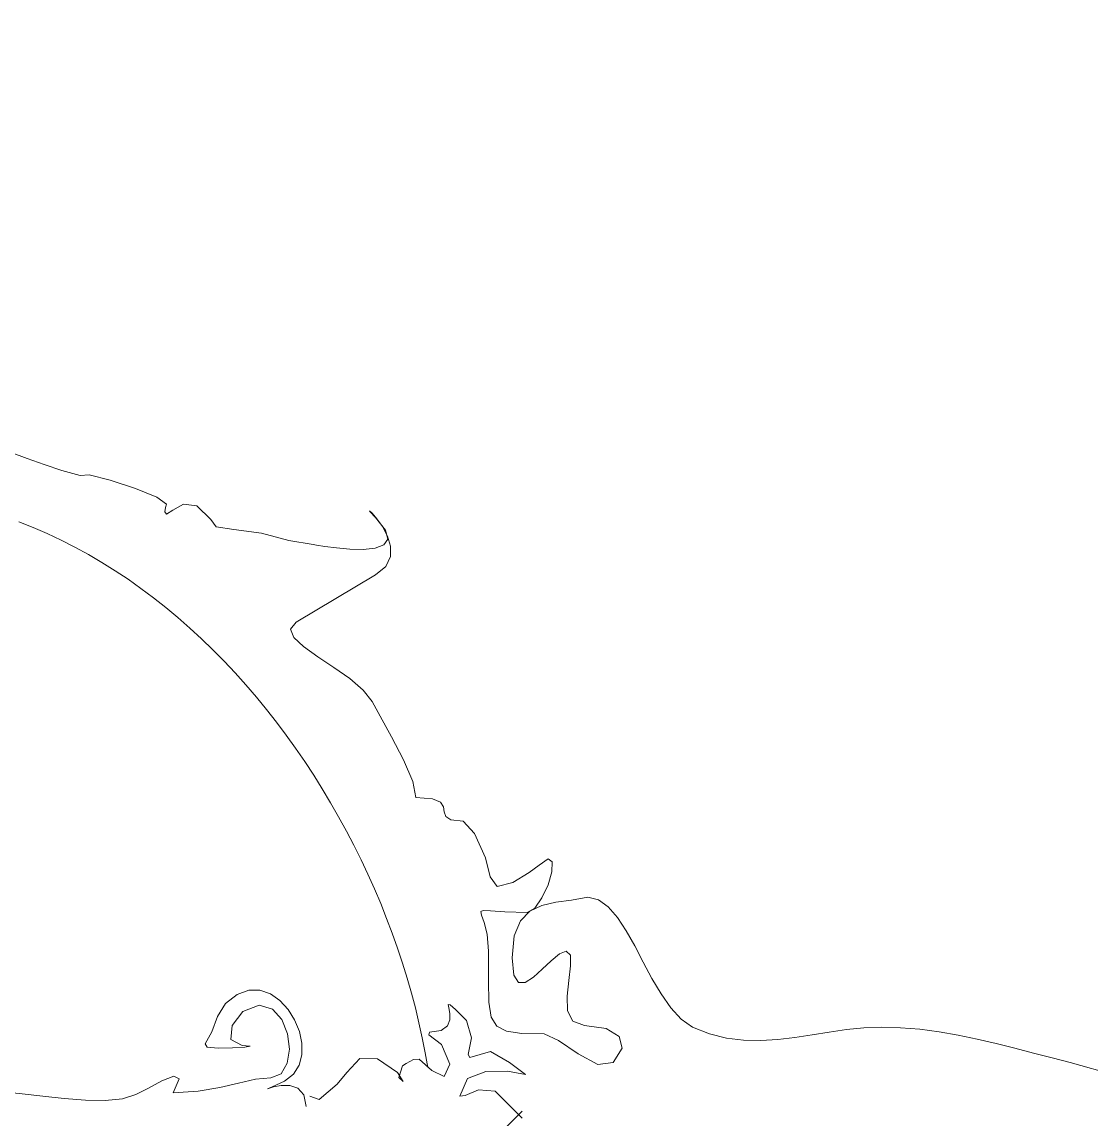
# Model space of a CAD drawing. Header units: centimetres. Extents: x -377343 to 693706, y 194584 to 813780.
# Drawn here: x 185145.8 to 185197.2, y 498829.3 to 498882 of the extents above; entities that cross this region are included whole.
import ezdxf

# ---------------------------------------------------------------- set-up
doc = ezdxf.new("R2010")
doc.units = ezdxf.units.CM
doc.layers.add('PIPA', color=11, linetype='Continuous')
doc.layers.add('TEXT', color=7, linetype='Continuous')

msp = doc.modelspace()

# ---------------------------------------------------------------- linework, layer by layer
at = {"layer": 'PIPA', "lineweight": 35, "extrusion": (0, 0.816497, 0.57735), "elevation": 193451.324}
msp.add_lwpolyline([(-421704.212, -325591.681), (-159560.265, -63447.734), (377343.333, -600351.331), (-158232.47, -1135927.133), (-693706.405, -600453.199), (-454216.825, -360963.619)], dxfattribs=at)
at = {"layer": 'TEXT', "color": 2, "linetype": 'Continuous', "lineweight": 13}
for p, q in [((185146.007, 498861.054), (185145.193, 498861.356)), ((185146.836, 498860.758), (185146.007, 498861.054)), ((185147.688, 498860.483), (185146.836, 498860.758)), ((185148.569, 498860.242), (185147.688, 498860.483)), ((185148.992, 498860.262), (185148.569, 498860.242)), ((185150.001, 498860.014), (185148.992, 498860.262)), ((185151.214, 498859.617), (185150.001, 498860.014)), ((185152.243, 498859.194), (185151.214, 498859.617)), ((185152.704, 498858.864), (185152.243, 498859.194)), ((185152.668, 498858.701), (185152.704, 498858.864)), ((185153.533, 498858.858), (185153.011, 498858.572)), ((185154.164, 498858.783), (185153.533, 498858.858)), ((185152.632, 498858.485), (185152.668, 498858.701)), ((185152.704, 498858.377), (185152.632, 498858.485)), ((185153.011, 498858.572), (185152.704, 498858.377)), ((185154.842, 498858.128), (185154.164, 498858.783)), ((185162.599, 498858.421), (185162.47, 498858.543)), ((185162.47, 498858.543), (185162.502, 498858.486)), ((185162.502, 498858.486), (185162.758, 498858.215)), ((185162.828, 498858.155), (185162.599, 498858.421)), ((185146.295, 498857.736), (185145.606, 498858.007)), ((185146.295, 498857.736), (185145.606, 498858.007)), ((185155.107, 498857.762), (185154.842, 498858.128)), ((185162.758, 498858.215), (185163.247, 498857.607)), ((185163.092, 498857.779), (185162.828, 498858.155)), ((185146.976, 498857.443), (185146.295, 498857.736)), ((185146.976, 498857.443), (185146.295, 498857.736)), ((185147.648, 498857.129), (185146.976, 498857.443)), ((185147.648, 498857.129), (185146.976, 498857.443)), ((185155.947, 498857.647), (185155.107, 498857.762)), ((185157.278, 498857.458), (185155.947, 498857.647)), ((185158.59, 498857.107), (185157.278, 498857.458)), ((185163.33, 498857.328), (185163.092, 498857.779)), ((185163.247, 498857.607), (185163.356, 498857.177)), ((185163.478, 498856.835), (185163.33, 498857.328)), ((185148.311, 498856.793), (185147.648, 498857.129)), ((185148.311, 498856.793), (185147.648, 498857.129)), ((185148.965, 498856.436), (185148.311, 498856.793)), ((185148.965, 498856.436), (185148.311, 498856.793)), ((185159.758, 498856.918), (185158.59, 498857.107)), ((185159.925, 498856.891), (185159.758, 498856.918)), ((185160.327, 498856.827), (185159.925, 498856.891)), ((185160.886, 498856.754), (185160.327, 498856.827)), ((185161.526, 498856.697), (185160.886, 498856.754)), ((185162.741, 498856.743), (185162.17, 498856.685)), ((185163.162, 498856.898), (185162.741, 498856.743)), ((185163.356, 498857.177), (185163.162, 498856.898)), ((185163.474, 498856.337), (185163.478, 498856.835)), ((185149.609, 498856.059), (185148.965, 498856.436)), ((185149.609, 498856.059), (185148.965, 498856.436)), ((185162.17, 498856.685), (185161.526, 498856.697)), ((185163.255, 498855.866), (185163.474, 498856.337)), ((185150.243, 498855.662), (185149.609, 498856.059)), ((185150.243, 498855.662), (185149.609, 498856.059)), ((185162.758, 498855.458), (185163.255, 498855.866)), ((185150.868, 498855.247), (185150.243, 498855.662)), ((185150.868, 498855.247), (185150.243, 498855.662)), ((185151.482, 498854.813), (185150.868, 498855.247)), ((185151.482, 498854.813), (185150.868, 498855.247)), ((185158.947, 498853.188), (185162.758, 498855.458)), ((185152.086, 498854.361), (185151.482, 498854.813)), ((185152.086, 498854.361), (185151.482, 498854.813)), ((185152.68, 498853.892), (185152.086, 498854.361)), ((185152.68, 498853.892), (185152.086, 498854.361)), ((185153.263, 498853.406), (185152.68, 498853.892)), ((185153.263, 498853.406), (185152.68, 498853.892)), ((185153.836, 498852.904), (185153.263, 498853.406)), ((185153.836, 498852.904), (185153.263, 498853.406)), ((185158.678, 498852.852), (185158.947, 498853.188)), ((185154.397, 498852.387), (185153.836, 498852.904)), ((185154.397, 498852.387), (185153.836, 498852.904)), ((185158.833, 498852.456), (185158.678, 498852.852)), ((185154.947, 498851.855), (185154.397, 498852.387)), ((185154.947, 498851.855), (185154.397, 498852.387)), ((185159.303, 498852.011), (185158.833, 498852.456)), ((185159.981, 498851.526), (185159.303, 498852.011)), ((185155.486, 498851.308), (185154.947, 498851.855)), ((185155.486, 498851.308), (185154.947, 498851.855)), ((185160.757, 498851.011), (185159.981, 498851.526)), ((185156.013, 498850.747), (185155.486, 498851.308)), ((185156.013, 498850.747), (185155.486, 498851.308)), ((185161.524, 498850.475), (185160.757, 498851.011)), ((185156.528, 498850.174), (185156.013, 498850.747)), ((185156.528, 498850.174), (185156.013, 498850.747)), ((185162.173, 498849.927), (185161.524, 498850.475)), ((185157.031, 498849.587), (185156.528, 498850.174)), ((185157.031, 498849.587), (185156.528, 498850.174)), ((185162.596, 498849.378), (185162.173, 498849.927)), ((185157.522, 498848.989), (185157.031, 498849.587)), ((185157.522, 498848.989), (185157.031, 498849.587)), ((185162.978, 498848.679), (185162.596, 498849.378)), ((185158.001, 498848.379), (185157.522, 498848.989)), ((185158.001, 498848.379), (185157.522, 498848.989)), ((185158.467, 498847.758), (185158.001, 498848.379)), ((185158.467, 498847.758), (185158.001, 498848.379)), ((185163.536, 498847.681), (185162.978, 498848.679)), ((185158.92, 498847.126), (185158.467, 498847.758)), ((185158.92, 498847.126), (185158.467, 498847.758)), ((185164.113, 498846.57), (185163.536, 498847.681)), ((185159.36, 498846.485), (185158.92, 498847.126)), ((185159.36, 498846.485), (185158.92, 498847.126)), ((185159.787, 498845.835), (185159.36, 498846.485)), ((185159.787, 498845.835), (185159.36, 498846.485)), ((185164.554, 498845.533), (185164.113, 498846.57)), ((185160.201, 498845.176), (185159.787, 498845.835)), ((185160.201, 498845.176), (185159.787, 498845.835)), ((185160.602, 498844.509), (185160.201, 498845.176)), ((185160.602, 498844.509), (185160.201, 498845.176)), ((185164.704, 498844.756), (185164.554, 498845.533)), ((185165.497, 498844.693), (185164.704, 498844.756)), ((185165.891, 498844.531), (185165.497, 498844.693)), ((185160.988, 498843.835), (185160.602, 498844.509)), ((185160.988, 498843.835), (185160.602, 498844.509)), ((185166.031, 498844.31), (185165.891, 498844.531)), ((185166.063, 498844.068), (185166.031, 498844.31)), ((185161.361, 498843.153), (185160.988, 498843.835)), ((185161.361, 498843.153), (185160.988, 498843.835)), ((185166.134, 498843.846), (185166.063, 498844.068)), ((185166.388, 498843.684), (185166.134, 498843.846)), ((185166.974, 498843.621), (185166.388, 498843.684)), ((185167.526, 498843.036), (185166.974, 498843.621)), ((185161.719, 498842.466), (185161.361, 498843.153)), ((185161.719, 498842.466), (185161.361, 498843.153)), ((185168.043, 498841.856), (185167.526, 498843.036)), ((185162.063, 498841.772), (185161.719, 498842.466)), ((185162.063, 498841.772), (185161.719, 498842.466)), ((185162.393, 498841.074), (185162.063, 498841.772)), ((185162.393, 498841.074), (185162.063, 498841.772)), ((185168.271, 498840.946), (185168.043, 498841.856)), ((185170.622, 498841.513), (185170.152, 498841.151)), ((185171.067, 498841.821), (185170.622, 498841.513)), ((185171.254, 498841.666), (185171.067, 498841.821)), ((185171.233, 498841.198), (185171.254, 498841.666)), ((185162.708, 498840.371), (185162.393, 498841.074)), ((185162.708, 498840.371), (185162.393, 498841.074)), ((185168.604, 498840.487), (185168.271, 498840.946)), ((185170.152, 498841.151), (185169.355, 498840.682)), ((185171.052, 498840.571), (185171.233, 498841.198)), ((185169.355, 498840.682), (185168.604, 498840.487)), ((185170.763, 498839.934), (185171.052, 498840.571)), ((185163.008, 498839.663), (185162.708, 498840.371)), ((185163.008, 498839.663), (185162.708, 498840.371)), ((185170.414, 498839.441), (185170.763, 498839.934)), ((185172.973, 498839.973), (185172.184, 498839.837)), ((185173.482, 498839.851), (185172.973, 498839.973)), ((185163.293, 498838.953), (185163.008, 498839.663)), ((185163.293, 498838.953), (185163.008, 498839.663)), ((185170.055, 498839.243), (185170.414, 498839.441)), ((185170.755, 498839.573), (185170.174, 498839.301)), ((185171.435, 498839.727), (185170.755, 498839.573)), ((185172.184, 498839.837), (185171.435, 498839.727)), ((185173.951, 498839.514), (185173.482, 498839.851)), ((185174.391, 498839.004), (185173.951, 498839.514)), ((185163.563, 498838.239), (185163.293, 498838.953)), ((185163.563, 498838.239), (185163.293, 498838.953)), ((185167.815, 498839.284), (185167.933, 498839.337)), ((185167.861, 498839.108), (185167.815, 498839.284)), ((185167.991, 498838.764), (185167.861, 498839.108)), ((185167.933, 498839.337), (185168.292, 498839.317)), ((185168.292, 498839.317), (185168.974, 498839.269)), ((185168.974, 498839.269), (185170.055, 498839.243)), ((185169.722, 498838.838), (185169.429, 498838.113)), ((185170.174, 498839.301), (185169.722, 498838.838)), ((185174.812, 498838.363), (185174.391, 498839.004)), ((185168.127, 498838.203), (185167.991, 498838.764)), ((185175.222, 498837.632), (185174.812, 498838.363)), ((185163.817, 498837.523), (185163.563, 498838.239)), ((185163.817, 498837.523), (185163.563, 498838.239)), ((185168.19, 498837.378), (185168.127, 498838.203)), ((185169.429, 498838.113), (185169.325, 498837.054)), ((185164.056, 498836.806), (185163.817, 498837.523)), ((185164.056, 498836.806), (185163.817, 498837.523)), ((185168.185, 498835.958), (185168.19, 498837.378)), ((185171.206, 498836.917), (185171.598, 498837.245)), ((185171.598, 498837.245), (185171.919, 498837.378)), ((185171.919, 498837.378), (185172.13, 498837.181)), ((185175.631, 498836.854), (185175.222, 498837.632)), ((185164.278, 498836.087), (185164.056, 498836.806)), ((185164.278, 498836.087), (185164.056, 498836.806)), ((185169.325, 498837.054), (185169.407, 498836.23)), ((185170.778, 498836.506), (185171.206, 498836.917)), ((185172.13, 498837.181), (185172.139, 498836.671)), ((185176.049, 498836.072), (185175.631, 498836.854)), ((185169.407, 498836.23), (185169.628, 498835.873)), ((185170.349, 498836.122), (185170.778, 498836.506)), ((185172.139, 498836.671), (185172.049, 498835.974)), ((185164.485, 498835.368), (185164.278, 498836.087)), ((185164.485, 498835.368), (185164.278, 498836.087)), ((185168.21, 498834.924), (185168.185, 498835.958)), ((185169.628, 498835.873), (185169.953, 498835.874)), ((185169.953, 498835.874), (185170.349, 498836.122)), ((185172.049, 498835.974), (185171.967, 498835.215)), ((185176.486, 498835.326), (185176.049, 498836.072)), ((185156.105, 498835.299), (185155.542, 498834.865)), ((185156.105, 498835.299), (185155.542, 498834.865)), ((185156.663, 498835.499), (185156.105, 498835.299)), ((185156.663, 498835.499), (185156.105, 498835.299)), ((185157.201, 498835.497), (185156.663, 498835.499)), ((185157.201, 498835.497), (185156.663, 498835.499)), ((185157.705, 498835.322), (185157.201, 498835.497)), ((185157.705, 498835.322), (185157.201, 498835.497)), ((185158.161, 498835.007), (185157.705, 498835.322)), ((185158.161, 498835.007), (185157.705, 498835.322)), ((185164.676, 498834.649), (185164.485, 498835.368)), ((185164.676, 498834.649), (185164.485, 498835.368)), ((185171.967, 498835.215), (185171.996, 498834.518)), ((185176.95, 498834.659), (185176.486, 498835.326)), ((185155.542, 498834.865), (185155.164, 498834.234)), ((185155.542, 498834.865), (185155.164, 498834.234)), ((185156.387, 498834.48), (185157.163, 498834.784)), ((185156.387, 498834.48), (185157.163, 498834.784)), ((185157.163, 498834.784), (185157.803, 498834.591)), ((185157.163, 498834.784), (185157.803, 498834.591)), ((185158.555, 498834.582), (185158.161, 498835.007)), ((185158.555, 498834.582), (185158.161, 498835.007)), ((185164.85, 498833.93), (185164.676, 498834.649)), ((185164.85, 498833.93), (185164.676, 498834.649)), ((185166.346, 498834.8), (185166.259, 498834.808)), ((185166.259, 498834.808), (185166.279, 498834.652)), ((185166.346, 498834.8), (185166.259, 498834.808)), ((185166.259, 498834.808), (185166.279, 498834.652)), ((185166.279, 498834.652), (185166.33, 498834.391)), ((185166.279, 498834.652), (185166.33, 498834.391)), ((185166.613, 498834.569), (185166.346, 498834.8)), ((185166.613, 498834.569), (185166.346, 498834.8)), ((185168.324, 498834.215), (185168.21, 498834.924)), ((185177.452, 498834.113), (185176.95, 498834.659)), ((185155.164, 498834.234), (185154.893, 498833.496)), ((185155.164, 498834.234), (185154.893, 498833.496)), ((185155.876, 498833.811), (185156.387, 498834.48)), ((185155.876, 498833.811), (185156.387, 498834.48)), ((185157.803, 498834.591), (185158.262, 498834.093)), ((185157.803, 498834.591), (185158.262, 498834.093)), ((185158.262, 498834.093), (185158.536, 498833.412)), ((185158.262, 498834.093), (185158.536, 498833.412)), ((185158.873, 498834.078), (185158.555, 498834.582)), ((185158.873, 498834.078), (185158.555, 498834.582)), ((185159.099, 498833.526), (185158.873, 498834.078)), ((185159.099, 498833.526), (185158.873, 498834.078)), ((185166.337, 498834.084), (185166.227, 498833.792)), ((185166.337, 498834.084), (185166.227, 498833.792)), ((185166.33, 498834.391), (185166.337, 498834.084)), ((185166.33, 498834.391), (185166.337, 498834.084)), ((185167.136, 498834.054), (185166.613, 498834.569)), ((185167.136, 498834.054), (185166.613, 498834.569)), ((185168.587, 498833.769), (185168.324, 498834.215)), ((185171.996, 498834.518), (185172.243, 498834.009)), ((185178, 498833.73), (185177.452, 498834.113)), ((185155.807, 498833.142), (185155.876, 498833.811)), ((185155.807, 498833.142), (185155.876, 498833.811)), ((185165.007, 498833.213), (185164.85, 498833.93)), ((185165.007, 498833.213), (185164.85, 498833.93)), ((185165.923, 498833.573), (185165.352, 498833.487)), ((185165.923, 498833.573), (185165.352, 498833.487)), ((185166.227, 498833.792), (185165.923, 498833.573)), ((185166.227, 498833.792), (185165.923, 498833.573)), ((185167.376, 498833.213), (185167.136, 498834.054)), ((185167.376, 498833.213), (185167.136, 498834.054)), ((185169.059, 498833.527), (185168.587, 498833.769)), ((185172.243, 498834.009), (185172.811, 498833.811)), ((185172.811, 498833.811), (185173.848, 498833.669)), ((185173.848, 498833.669), (185174.473, 498833.284)), ((185178.818, 498833.401), (185178, 498833.73)), ((185185.408, 498833.611), (185184.576, 498833.493)), ((185186.242, 498833.697), (185185.408, 498833.611)), ((185187.081, 498833.73), (185186.242, 498833.697)), ((185188.005, 498833.702), (185187.081, 498833.73)), ((185188.928, 498833.623), (185188.005, 498833.702)), ((185189.849, 498833.5), (185188.928, 498833.623)), ((185154.893, 498833.496), (185154.569, 498832.919)), ((185154.893, 498833.496), (185154.569, 498832.919)), ((185156.353, 498832.838), (185155.807, 498833.142)), ((185156.353, 498832.838), (185155.807, 498833.142)), ((185158.536, 498833.412), (185158.622, 498832.67)), ((185158.536, 498833.412), (185158.622, 498832.67)), ((185159.222, 498832.958), (185159.099, 498833.526)), ((185159.222, 498832.958), (185159.099, 498833.526)), ((185165.148, 498832.497), (185165.007, 498833.213)), ((185165.148, 498832.497), (185165.007, 498833.213)), ((185165.352, 498833.487), (185165.316, 498833.358)), ((185165.352, 498833.487), (185165.316, 498833.358)), ((185165.316, 498833.358), (185165.929, 498832.886)), ((185165.316, 498833.358), (185165.929, 498832.886)), ((185167.22, 498832.409), (185167.376, 498833.213)), ((185167.22, 498832.409), (185167.376, 498833.213)), ((185169.798, 498833.426), (185169.059, 498833.527)), ((185170.865, 498833.406), (185169.798, 498833.426)), ((185171.556, 498833.088), (185170.865, 498833.406)), ((185172.497, 498832.443), (185171.556, 498833.088)), ((185174.473, 498833.284), (185174.613, 498832.716)), ((185179.637, 498833.197), (185178.818, 498833.401)), ((185180.456, 498833.098), (185179.637, 498833.197)), ((185181.277, 498833.085), (185180.456, 498833.098)), ((185182.098, 498833.138), (185181.277, 498833.085)), ((185182.922, 498833.236), (185182.098, 498833.138)), ((185183.748, 498833.361), (185182.922, 498833.236)), ((185184.576, 498833.493), (185183.748, 498833.361)), ((185190.767, 498833.341), (185189.849, 498833.5)), ((185191.682, 498833.152), (185190.767, 498833.341)), ((185192.591, 498832.942), (185191.682, 498833.152)), ((185154.569, 498832.919), (185154.667, 498832.772)), ((185154.569, 498832.919), (185154.667, 498832.772)), ((185154.667, 498832.772), (185155.194, 498832.718)), ((185154.667, 498832.772), (185155.194, 498832.718)), ((185155.194, 498832.718), (185155.887, 498832.726)), ((185155.194, 498832.718), (185155.887, 498832.726)), ((185155.887, 498832.726), (185156.485, 498832.769)), ((185155.887, 498832.726), (185156.485, 498832.769)), ((185156.727, 498832.816), (185156.353, 498832.838)), ((185156.727, 498832.816), (185156.353, 498832.838)), ((185156.485, 498832.769), (185156.727, 498832.816)), ((185156.485, 498832.769), (185156.727, 498832.816)), ((185158.622, 498832.67), (185158.519, 498831.989)), ((185158.622, 498832.67), (185158.519, 498831.989)), ((185159.225, 498832.403), (185159.222, 498832.958)), ((185159.225, 498832.403), (185159.222, 498832.958)), ((185165.271, 498831.784), (185165.148, 498832.497)), ((185165.271, 498831.784), (185165.148, 498832.497)), ((185165.929, 498832.886), (185166.325, 498831.946)), ((185165.929, 498832.886), (185166.325, 498831.946)), ((185168.28, 498832.565), (185167.298, 498832.27)), ((185168.28, 498832.565), (185167.298, 498832.27)), ((185169.208, 498832.03), (185168.28, 498832.565)), ((185169.208, 498832.03), (185168.28, 498832.565)), ((185174.613, 498832.716), (185174.19, 498832.027)), ((185193.495, 498832.717), (185192.591, 498832.942)), ((185194.392, 498832.484), (185193.495, 498832.717)), ((185158.519, 498831.989), (185158.223, 498831.491)), ((185158.519, 498831.989), (185158.223, 498831.491)), ((185159.095, 498831.894), (185159.225, 498832.403)), ((185159.095, 498831.894), (185159.225, 498832.403)), ((185162.01, 498832.225), (185161.379, 498831.541)), ((185162.01, 498832.225), (185161.379, 498831.541)), ((185162.857, 498832.207), (185162.01, 498832.225)), ((185162.857, 498832.207), (185162.01, 498832.225)), ((185163.812, 498831.541), (185162.857, 498832.207)), ((185163.812, 498831.541), (185162.857, 498832.207)), ((185164.229, 498831.985), (185164.055, 498831.865)), ((185164.229, 498831.985), (185164.055, 498831.865)), ((185164.583, 498832.177), (185164.229, 498831.985)), ((185164.583, 498832.177), (185164.229, 498831.985)), ((185164.866, 498832.189), (185164.583, 498832.177)), ((185164.866, 498832.189), (185164.583, 498832.177)), ((185165.46, 498831.64), (185164.866, 498832.189)), ((185165.46, 498831.64), (185164.866, 498832.189)), ((185167.298, 498832.27), (185167.22, 498832.409)), ((185167.298, 498832.27), (185167.22, 498832.409)), ((185169.974, 498831.46), (185169.208, 498832.03)), ((185169.974, 498831.46), (185169.208, 498832.03)), ((185173.454, 498831.935), (185172.497, 498832.443)), ((185174.19, 498832.027), (185173.454, 498831.935)), ((185195.281, 498832.252), (185194.392, 498832.484)), ((185196.161, 498832.027), (185195.281, 498832.252)), ((185205.566, 498829.352), (185196.161, 498832.027)), ((185158.223, 498831.491), (185157.731, 498831.298)), ((185158.223, 498831.491), (185157.731, 498831.298)), ((185158.38, 498831.135), (185158.818, 498831.461)), ((185158.38, 498831.135), (185158.818, 498831.461)), ((185158.818, 498831.461), (185159.095, 498831.894)), ((185158.818, 498831.461), (185159.095, 498831.894)), ((185161.379, 498831.541), (185160.917, 498830.994)), ((185161.379, 498831.541), (185160.917, 498830.994)), ((185164.091, 498831.12), (185163.812, 498831.541)), ((185164.091, 498831.12), (185163.812, 498831.541)), ((185164.055, 498831.865), (185163.884, 498831.313)), ((185164.055, 498831.865), (185163.884, 498831.313)), ((185166.055, 498831.361), (185165.46, 498831.64)), ((185166.055, 498831.361), (185165.46, 498831.64)), ((185166.325, 498831.946), (185166.055, 498831.361)), ((185166.325, 498831.946), (185166.055, 498831.361)), ((185167.18, 498831.254), (185168.058, 498831.602)), ((185167.18, 498831.254), (185168.058, 498831.602)), ((185168.058, 498831.602), (185169.103, 498831.614)), ((185168.058, 498831.602), (185169.103, 498831.614)), ((185169.103, 498831.614), (185169.974, 498831.46)), ((185169.103, 498831.614), (185169.974, 498831.46)), ((185152.492, 498831.146), (185151.812, 498830.783)), ((185152.492, 498831.146), (185151.812, 498830.783)), ((185153.066, 498831.368), (185152.492, 498831.146)), ((185153.066, 498831.368), (185152.492, 498831.146)), ((185153.029, 498830.568), (185153.318, 498831.244)), ((185153.029, 498830.568), (185153.318, 498831.244)), ((185153.318, 498831.244), (185153.066, 498831.368)), ((185153.318, 498831.244), (185153.066, 498831.368)), ((185156.181, 498831.041), (185155.279, 498830.825)), ((185156.181, 498831.041), (185155.279, 498830.825)), ((185156.985, 498831.222), (185156.181, 498831.041)), ((185156.985, 498831.222), (185156.181, 498831.041)), ((185157.731, 498831.298), (185156.985, 498831.222)), ((185157.731, 498831.298), (185156.985, 498831.222)), ((185157.797, 498830.864), (185158.38, 498831.135)), ((185157.797, 498830.864), (185158.38, 498831.135)), ((185158.22, 498830.92), (185157.852, 498830.855)), ((185158.22, 498830.92), (185157.852, 498830.855)), ((185158.638, 498830.919), (185158.22, 498830.92)), ((185158.638, 498830.919), (185158.22, 498830.92)), ((185159.03, 498830.792), (185158.638, 498830.919)), ((185159.03, 498830.792), (185158.638, 498830.919)), ((185160.917, 498830.994), (185160.058, 498830.25)), ((185160.917, 498830.994), (185160.058, 498830.25)), ((185163.884, 498831.313), (185164.091, 498831.12)), ((185163.884, 498831.313), (185164.091, 498831.12)), ((185166.812, 498830.406), (185167.18, 498831.254)), ((185166.812, 498830.406), (185167.18, 498831.254)), ((185145.772, 498830.521), (185144.869, 498830.612)), ((185145.772, 498830.521), (185144.869, 498830.612)), ((185146.767, 498830.405), (185145.772, 498830.521)), ((185146.767, 498830.405), (185145.772, 498830.521)), ((185147.799, 498830.294), (185146.767, 498830.405)), ((185147.799, 498830.294), (185146.767, 498830.405)), ((185151.245, 498830.487), (185150.592, 498830.284)), ((185151.245, 498830.487), (185150.592, 498830.284)), ((185151.812, 498830.783), (185151.245, 498830.487)), ((185151.812, 498830.783), (185151.245, 498830.487)), ((185154.241, 498830.644), (185153.029, 498830.568)), ((185154.241, 498830.644), (185153.029, 498830.568)), ((185155.279, 498830.825), (185154.241, 498830.644)), ((185155.279, 498830.825), (185154.241, 498830.644)), ((185157.564, 498830.767), (185157.797, 498830.864)), ((185157.564, 498830.767), (185157.797, 498830.864)), ((185157.608, 498830.784), (185157.564, 498830.767)), ((185157.608, 498830.784), (185157.564, 498830.767)), ((185157.852, 498830.855), (185157.608, 498830.784)), ((185157.852, 498830.855), (185157.608, 498830.784)), ((185159.32, 498830.479), (185159.03, 498830.792)), ((185159.32, 498830.479), (185159.03, 498830.792)), ((185159.434, 498829.919), (185159.32, 498830.479)), ((185159.434, 498829.919), (185159.32, 498830.479)), ((185160.058, 498830.25), (185159.596, 498830.406)), ((185160.058, 498830.25), (185159.596, 498830.406)), ((185167.073, 498830.451), (185166.812, 498830.406)), ((185167.073, 498830.451), (185166.812, 498830.406)), ((185167.712, 498830.712), (185167.073, 498830.451)), ((185167.712, 498830.712), (185167.073, 498830.451)), ((185168.514, 498830.649), (185167.712, 498830.712)), ((185168.514, 498830.649), (185167.712, 498830.712)), ((185169.811, 498829.352), (185168.514, 498830.649)), ((185169.811, 498829.352), (185168.514, 498830.649)), ((185148.816, 498830.217), (185147.799, 498830.294)), ((185148.816, 498830.217), (185147.799, 498830.294)), ((185149.765, 498830.204), (185148.816, 498830.217)), ((185149.765, 498830.204), (185148.816, 498830.217)), ((185150.592, 498830.284), (185149.765, 498830.204)), ((185150.592, 498830.284), (185149.765, 498830.204)), ((185169.811, 498829.697), (185168.514, 498828.4)), ((185169.811, 498829.697), (185168.514, 498828.4))]:
    msp.add_line(p, q, dxfattribs=at)

doc.saveas('drawing.dxf')
